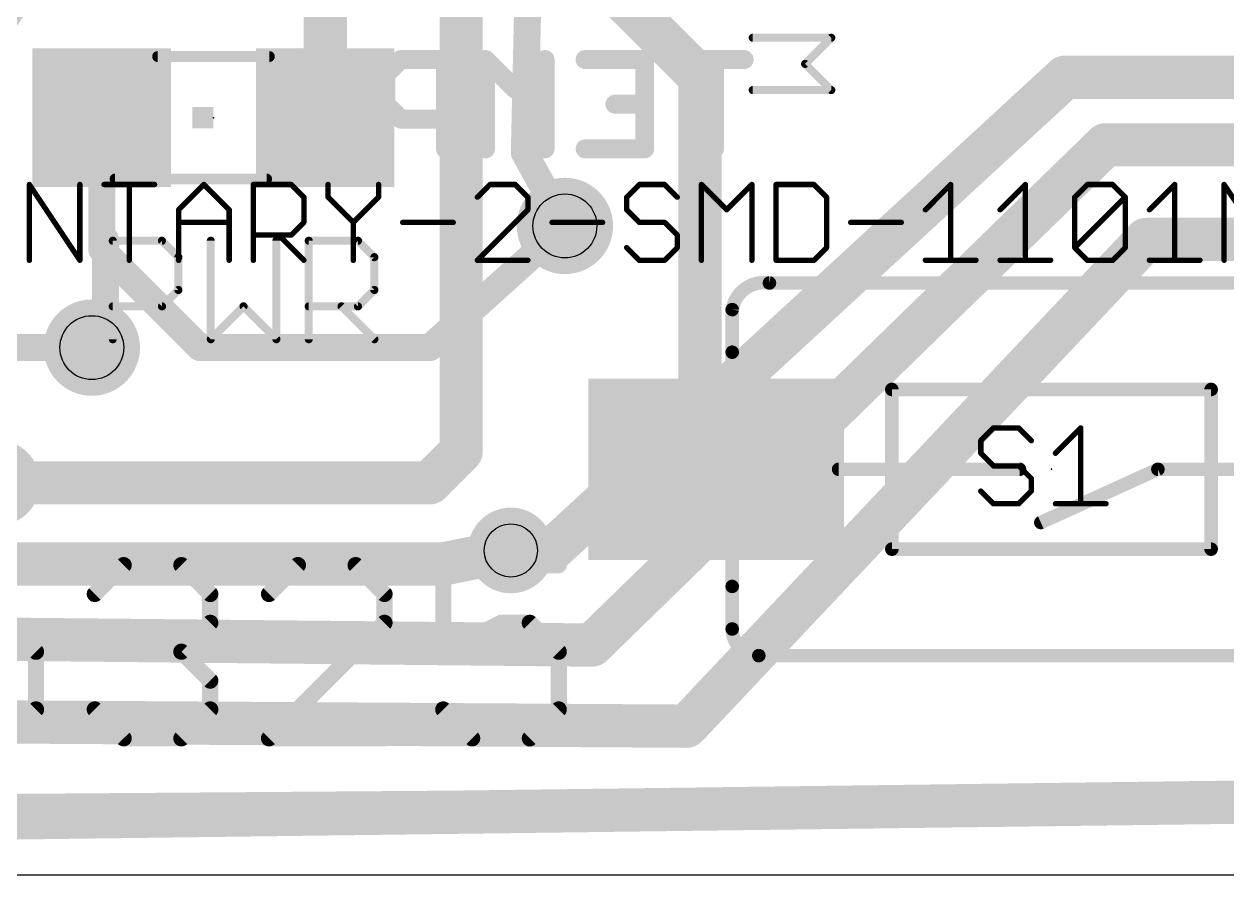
# Model space of a CAD drawing. Extents: x -7.5 to 53.1, y 33.1 to 75.6.
# Drawn here: x 19.05 to 30.35, y 33.15 to 41.14 of the extents above; entities that cross this region are included whole.
import ezdxf

# ---------------------------------------------------------------- set-up
doc = ezdxf.new("R2010")
doc.units = 0
for name, color, linetype in [('1', 22, 'CONTINUOUS'), ('16', 175, 'CONTINUOUS'), ('18', 82, 'CONTINUOUS'), ('20', 7, 'CONTINUOUS'), ('21', 251, 'CONTINUOUS'), ('23', 7, 'CONTINUOUS'), ('25', 253, 'CONTINUOUS'), ('26', 253, 'CONTINUOUS'), ('27', 253, 'CONTINUOUS'), ('28', 253, 'CONTINUOUS'), ('29', 253, 'CONTINUOUS'), ('31', 253, 'CONTINUOUS'), ('44', 253, 'CONTINUOUS'), ('51', 53, 'CONTINUOUS')]:
    doc.layers.add(name, color=color, linetype=linetype)

# ---------------------------------------------------------------- blocks, each defined once
blk = doc.blocks.new('RECT')
blk.add_solid([(-0.5, -0.5), (0.5, -0.5), (-0.5, 0.5), (0.5, 0.5)])
blk = doc.blocks.new('ROUNDV')
at = {"const_width": 0.5}
blk.add_lwpolyline([(0, -0.25, 1), (0, 0.25, 1), (0, -0.25)], format="xyb", dxfattribs=at)

msp = doc.modelspace()

# ---------------------------------------------------------------- linework, layer by layer
at = {"layer": '1'}
for points, const_width in [([(18.796, 41.209), (19.878, 42.799)], 0.4064), ([(21.878, 40.259), (21.878, 42.699)], 0.4064), ([(25.4, 40.64), (24.13, 41.91)], 0.4064), ([(25.4, 37.109), (25.4, 40.64)], 0.4064), ([(19.778, 40.259), (19.778, 39.023)], 0.254), ([(19.778, 40.259), (19.778, 39.15)], 0.254), ([(22.86, 38.1), (24.13, 39.243)], 0.254), ([(19.778, 39.15), (19.812, 39.116)], 0.254), ([(19.812, 39.116), (19.812, 38.354)], 0.254), ([(19.778, 39.023), (20.701, 38.1)], 0.254), ([(19.812, 38.354), (19.685, 38.1)], 0.254), ([(20.701, 38.1), (22.86, 38.1)], 0.254), ([(25.552, 36.957), (25.4, 37.109)], 0.4064), ([(22.987, 36.068), (23.622, 36.195)], 0.4064), ([(13.97, 36.068), (22.987, 36.068)], 0.4064), ([(36.297, 33.909), (1.778, 33.655)], 0.254)]:
    msp.add_lwpolyline(points, dxfattribs=dict(at, const_width=const_width))
for points, const_width in [([(25.5016, 40.64, 1), (25.2984, 40.64)], 0.2032), ([(25.3282, 40.5682, 1), (25.4718, 40.7118)], 0.2032), ([(19.8415, 40.259, 1), (19.7145, 40.259)], 0.127), ([(19.8415, 40.259, 1), (19.7145, 40.259)], 0.127), ([(21.7764, 40.259, 1), (21.9796, 40.259)], 0.2032), ([(24.1725, 39.1958, 1), (24.0875, 39.2902)], 0.127), ([(19.8229, 39.1949, 1), (19.7331, 39.1051)], 0.127), ([(19.8755, 39.116, 1), (19.7485, 39.116)], 0.127), ([(19.7671, 39.0711, 1), (19.8569, 39.1609)], 0.127), ([(19.7145, 39.15, 1), (19.8415, 39.15)], 0.127), ([(19.8229, 39.0679, 1), (19.7331, 38.9781)], 0.127), ([(19.7145, 39.023, 1), (19.8415, 39.023)], 0.127), ([(19.8688, 38.3256, 1), (19.7552, 38.3824)], 0.127), ([(19.7485, 38.354, 1), (19.8755, 38.354)], 0.127), ([(20.701, 38.1635, 1), (20.701, 38.0365)], 0.127), ([(20.6561, 38.0551, 1), (20.7459, 38.1449)], 0.127), ([(22.8175, 38.1472, 1), (22.9025, 38.0528)], 0.127), ([(22.86, 38.0365, 1), (22.86, 38.1635)], 0.127), ([(19.6282, 38.1284, 1), (19.7418, 38.0716)], 0.127), ([(25.4718, 37.1808, 1), (25.3282, 37.0372)], 0.2032), ([(25.2984, 37.109, 1), (25.5016, 37.109)], 0.2032), ([(25.4802, 36.8852, 1), (25.6238, 37.0288)], 0.2032), ([(23.6419, 36.0954, 1), (23.6021, 36.2946)], 0.2032), ([(22.9671, 36.1676, 1), (23.0069, 35.9684)], 0.2032), ([(22.987, 35.9664, 1), (22.987, 36.1696)], 0.2032)]:
    msp.add_lwpolyline(points, format="xyb", dxfattribs=dict(at, const_width=const_width))
at = {"layer": '16'}
for points, const_width in [([(23.155, 42.4), (23.155, 37.125)], 0.4064), ([(23.749, 39.931), (23.805, 42.4)], 0.254), ([(24.003, 36.195), (28.829, 40.64)], 0.4064), ([(28.829, 40.64), (31.242, 40.64)], 0.4064), ([(29.21, 40.005), (24.384, 35.306)], 0.4064), ([(32.004, 40.005), (29.21, 40.005)], 0.4064), ([(24.13, 39.243), (23.749, 39.931)], 0.254), ([(29.591, 39.116), (25.273, 34.544)], 0.4064), ([(32.258, 39.116), (29.591, 39.116)], 0.4064), ([(19.685, 38.1), (18.161, 38.1)], 0.254), ([(23.155, 37.125), (22.86, 36.83)], 0.4064), ([(22.86, 36.83), (18.796, 36.83)], 0.4064), ([(23.622, 36.195), (24.003, 36.195)], 0.4064), ([(24.384, 35.306), (11.684, 35.433)], 0.4064), ([(25.273, 34.544), (5.08, 34.671)], 0.4064), ([(36.576, 33.909), (2.2771, 33.4684)], 0.4064)]:
    msp.add_lwpolyline(points, dxfattribs=dict(at, const_width=const_width))
for points, const_width in [([(28.829, 40.7416, 1), (28.829, 40.5384)], 0.2032), ([(28.8978, 40.5653, 1), (28.7602, 40.7147)], 0.2032), ([(29.21, 40.1066, 1), (29.21, 39.9034)], 0.2032), ([(29.2809, 39.9322, 1), (29.1391, 40.0778)], 0.2032), ([(23.8046, 39.9618, 1), (23.6934, 39.9002)], 0.127), ([(23.6855, 39.9324, 1), (23.8125, 39.9296)], 0.127), ([(24.0744, 39.2122, 1), (24.1856, 39.2738)], 0.127), ([(29.591, 39.2176, 1), (29.591, 39.0144)], 0.2032), ([(29.6649, 39.0462, 1), (29.5171, 39.1858)], 0.2032), ([(19.685, 38.0365, 1), (19.685, 38.1635)], 0.127), ([(23.2268, 37.0532, 1), (23.0832, 37.1968)], 0.2032), ([(23.0534, 37.125, 1), (23.2566, 37.125)], 0.2032), ([(22.7882, 36.9018, 1), (22.9318, 36.7582)], 0.2032), ([(22.86, 36.7284, 1), (22.86, 36.9316)], 0.2032), ([(23.622, 36.2966, 1), (23.622, 36.0934)], 0.2032), ([(24.003, 36.0934, 1), (24.003, 36.2966)], 0.2032), ([(23.9342, 36.2697, 1), (24.0718, 36.1203)], 0.2032), ([(24.383, 35.2044, 1), (24.385, 35.4076)], 0.2032), ([(24.3131, 35.3788, 1), (24.4549, 35.2332)], 0.2032), ([(25.1991, 34.6138, 1), (25.3469, 34.4742)], 0.2032), ([(25.2724, 34.4424, 1), (25.2736, 34.6456)], 0.2032)]:
    msp.add_lwpolyline(points, format="xyb", dxfattribs=dict(at, const_width=const_width))
at = {"layer": '20'}
msp.add_line((1.9445, 33.147), (50.302, 33.147), dxfattribs=at)
at = {"layer": '21'}
for points, const_width in [([(26.052, 38.707, 0.4142), (25.702, 38.457)], 0.127), ([(26.052, 38.7388, 1), (26.052, 38.6752)], 0.0635), ([(26.0468, 38.6757, 1), (26.0572, 38.7383)], 0.0635), ([(25.6707, 38.4622, 1), (25.7333, 38.4518)], 0.0635), ([(25.7338, 38.457, 1), (25.6703, 38.457)], 0.0635), ([(25.6703, 38.057, 1), (25.7338, 38.057)], 0.0635), ([(27.202, 37.7388, 1), (27.202, 37.6752)], 0.0635), ([(27.2338, 37.707, 1), (27.1703, 37.707)], 0.0635), ([(30.2338, 37.707, 1), (30.1703, 37.707)], 0.0635), ([(30.202, 37.6752, 1), (30.202, 37.7388)], 0.0635), ([(27.202, 36.2388, 1), (27.202, 36.1752)], 0.0635), ([(27.1703, 36.207, 1), (27.2338, 36.207)], 0.0635), ([(30.1703, 36.207, 1), (30.2338, 36.207)], 0.0635), ([(30.202, 36.1752, 1), (30.202, 36.2388)], 0.0635), ([(25.7338, 35.857, 1), (25.6703, 35.857)], 0.0635), ([(25.702, 35.457, 0.4142), (25.952, 35.207)], 0.127), ([(25.7338, 35.457, 1), (25.6703, 35.457)], 0.0635), ([(25.6703, 35.457, 1), (25.7338, 35.457)], 0.0635), ([(25.952, 35.2388, 1), (25.952, 35.1752)], 0.0635), ([(25.952, 35.1752, 1), (25.952, 35.2388)], 0.0635)]:
    msp.add_lwpolyline(points, format="xyb", dxfattribs=dict(at, const_width=const_width))
at = {"layer": '21', "const_width": 0.127}
for points in [[(26.052, 38.707), (31.452, 38.707)], [(25.702, 38.457), (25.702, 38.057)], [(27.202, 37.707), (30.202, 37.707)], [(27.202, 37.707), (27.202, 36.207)], [(30.202, 37.707), (30.202, 36.207)], [(30.202, 36.207), (27.202, 36.207)], [(25.702, 35.857), (25.702, 35.457)], [(31.452, 35.207), (25.952, 35.207)]]:
    msp.add_lwpolyline(points, dxfattribs=at)
at = {"layer": '23'}
for p in [(20.828, 40.259), (28.702, 36.957)]:
    msp.add_point(p, dxfattribs=at)
at = {"layer": '25'}
for points, const_width in [([(19.8817, 38.1791), (19.8817, 39.1037)], 0.0762), ([(19.8817, 39.1037), (20.344, 39.1037)], 0.0762), ([(20.344, 39.1037), (20.4981, 38.9496)], 0.0762), ([(20.8025, 39.1037), (20.8025, 38.1791)], 0.0762), ([(21.4189, 38.1791), (21.4189, 39.1037)], 0.0762), ([(21.7233, 38.1791), (21.7233, 39.1037)], 0.0762), ([(21.7233, 39.1037), (22.1856, 39.1037)], 0.0762), ([(22.1856, 39.1037), (22.3397, 38.9496)], 0.0762), ([(20.4981, 38.9496), (20.4981, 38.6414)], 0.0762), ([(22.3397, 38.9496), (22.3397, 38.6414)], 0.0762), ([(20.4981, 38.6414), (20.344, 38.4873)], 0.0762), ([(22.3397, 38.6414), (22.1856, 38.4873)], 0.0762), ([(20.344, 38.4873), (19.8817, 38.4873)], 0.0762), ([(20.8025, 38.1791), (21.1107, 38.4873)], 0.0762), ([(21.1107, 38.4873), (21.4189, 38.1791)], 0.0762), ([(22.1856, 38.4873), (21.7233, 38.4873)], 0.0762), ([(22.0315, 38.4873), (22.3397, 38.1791)], 0.0762), ([(28.1568, 37.3452), (28.0381, 37.2266)], 0.0508), ([(28.394, 37.3452), (28.1568, 37.3452)], 0.0508), ([(28.5127, 37.2266), (28.394, 37.3452)], 0.0508), ([(28.7398, 37.1079), (28.977, 37.3452)], 0.0508), ([(28.977, 37.3452), (28.977, 36.6334)], 0.0508), ([(28.0381, 37.2266), (28.0381, 37.1079)], 0.0508), ([(28.0381, 37.1079), (28.1568, 36.9893)], 0.0508), ([(28.1568, 36.9893), (28.394, 36.9893)], 0.0508), ([(28.394, 36.9893), (28.5127, 36.8707)], 0.0508), ([(28.5127, 36.8707), (28.5127, 36.752)], 0.0508), ([(28.1568, 36.6334), (28.0381, 36.752)], 0.0508), ([(28.5127, 36.752), (28.394, 36.6334)], 0.0508), ([(28.394, 36.6334), (28.1568, 36.6334)], 0.0508), ([(28.7398, 36.6334), (29.2143, 36.6334)], 0.0508), ([(19.1605, 36.0572), (18.0758, 36.0572)], 0.1524), ([(19.713, 35.786), (19.9841, 36.0572)], 0.1524), ([(19.9841, 36.0572), (20.5265, 36.0572)], 0.1524), ([(20.5265, 36.0572), (20.7976, 35.786)], 0.1524), ([(21.6213, 36.0572), (21.3501, 35.786)], 0.1524), ([(22.1636, 36.0572), (21.6213, 36.0572)], 0.1524), ([(22.4348, 35.786), (22.1636, 36.0572)], 0.1524), ([(24.072, 36.0572), (22.9873, 36.0572)], 0.1524), ([(22.9873, 36.0572), (22.9873, 35.2437)], 0.1524), ([(20.7976, 35.786), (20.7976, 35.5149)], 0.1524), ([(22.4348, 35.5149), (22.4348, 35.786)], 0.1524), ([(18.8893, 35.5149), (19.1605, 35.2437)], 0.1524), ([(20.7976, 35.5149), (20.5265, 35.2437)], 0.1524), ([(21.3501, 34.4302), (22.4348, 35.5149)], 0.1524), ([(22.9873, 35.2437), (23.5296, 35.5149)], 0.1524), ([(23.5296, 35.5149), (23.8008, 35.5149)], 0.1524), ([(23.8008, 35.5149), (24.072, 35.2437)], 0.1524), ([(19.1605, 35.2437), (19.1605, 34.7014)], 0.1524), ([(20.5265, 35.2437), (20.2553, 35.2437)], 0.1524), ([(20.5265, 35.2437), (20.7976, 34.9725)], 0.1524), ([(24.072, 35.2437), (24.072, 34.7014)], 0.1524), ([(20.7976, 34.9725), (20.7976, 34.7014)], 0.1524), ([(19.1605, 34.7014), (18.8893, 34.4302)], 0.1524), ([(19.9841, 34.4302), (19.713, 34.7014)], 0.1524), ([(20.7976, 34.7014), (20.5265, 34.4302)], 0.1524), ([(23.2585, 34.4302), (22.9873, 34.7014)], 0.1524), ([(24.072, 34.7014), (23.8008, 34.4302)], 0.1524), ([(20.5265, 34.4302), (19.9841, 34.4302)], 0.1524), ([(22.4348, 34.4302), (21.3501, 34.4302)], 0.1524), ([(23.8008, 34.4302), (23.2585, 34.4302)], 0.1524)]:
    msp.add_lwpolyline(points, dxfattribs=dict(at, const_width=const_width))
for points, const_width in [([(19.8817, 39.1227, 1), (19.8817, 39.0846)], 0.0381), ([(19.9008, 39.1037, 1), (19.8627, 39.1037)], 0.0381), ([(20.3575, 39.1172, 1), (20.3306, 39.0902)], 0.0381), ([(20.344, 39.0846, 1), (20.344, 39.1227)], 0.0381), ([(20.8216, 39.1037, 1), (20.7835, 39.1037)], 0.0381), ([(21.438, 39.1037, 1), (21.3999, 39.1037)], 0.0381), ([(21.7424, 39.1037, 1), (21.7043, 39.1037)], 0.0381), ([(21.7233, 39.1227, 1), (21.7233, 39.0846)], 0.0381), ([(22.1991, 39.1172, 1), (22.1721, 39.0902)], 0.0381), ([(22.1856, 39.0846, 1), (22.1856, 39.1227)], 0.0381), ([(20.5172, 38.9496, 1), (20.4791, 38.9496)], 0.0381), ([(20.4847, 38.9361, 1), (20.5116, 38.9631)], 0.0381), ([(22.3588, 38.9496, 1), (22.3207, 38.9496)], 0.0381), ([(22.3262, 38.9361, 1), (22.3532, 38.9631)], 0.0381), ([(20.4791, 38.6414, 1), (20.5172, 38.6414)], 0.0381), ([(20.5116, 38.6279, 1), (20.4847, 38.6549)], 0.0381), ([(22.3207, 38.6414, 1), (22.3588, 38.6414)], 0.0381), ([(22.3532, 38.6279, 1), (22.3262, 38.6549)], 0.0381), ([(19.8817, 38.5063, 1), (19.8817, 38.4682)], 0.0381), ([(20.3306, 38.5008, 1), (20.3575, 38.4738)], 0.0381), ([(20.344, 38.4682, 1), (20.344, 38.5063)], 0.0381), ([(21.1242, 38.5008, 1), (21.0972, 38.4738)], 0.0381), ([(21.1242, 38.4738, 1), (21.0972, 38.5008)], 0.0381), ([(21.7233, 38.5063, 1), (21.7233, 38.4682)], 0.0381), ([(22.045, 38.5008, 1), (22.018, 38.4738)], 0.0381), ([(22.1721, 38.5008, 1), (22.1991, 38.4738)], 0.0381), ([(22.1856, 38.4682, 1), (22.1856, 38.5063)], 0.0381), ([(20.7891, 38.1926, 1), (20.816, 38.1656)], 0.0381), ([(21.4054, 38.1656, 1), (21.4324, 38.1926)], 0.0381), ([(22.3262, 38.1656, 1), (22.3532, 38.1926)], 0.0381), ([(19.8627, 38.1791, 1), (19.9008, 38.1791)], 0.0381), ([(20.7835, 38.1791, 1), (20.8216, 38.1791)], 0.0381), ([(21.3999, 38.1791, 1), (21.438, 38.1791)], 0.0381), ([(21.7043, 38.1791, 1), (21.7424, 38.1791)], 0.0381), ([(28.1568, 37.3579, 1), (28.1568, 37.3325)], 0.0254), ([(28.1657, 37.3362, 1), (28.1478, 37.3542)], 0.0254), ([(28.403, 37.3542, 1), (28.385, 37.3362)], 0.0254), ([(28.394, 37.3325, 1), (28.394, 37.3579)], 0.0254), ([(28.9897, 37.3452, 1), (28.9643, 37.3452)], 0.0254), ([(28.986, 37.3362, 1), (28.968, 37.3542)], 0.0254), ([(28.0508, 37.2266, 1), (28.0254, 37.2266)], 0.0254), ([(28.0291, 37.2356, 1), (28.0471, 37.2176)], 0.0254), ([(28.5037, 37.2176, 1), (28.5216, 37.2356)], 0.0254), ([(28.0471, 37.1169, 1), (28.0291, 37.099)], 0.0254), ([(28.0254, 37.1079, 1), (28.0508, 37.1079)], 0.0254), ([(28.7308, 37.1169, 1), (28.7487, 37.099)], 0.0254), ([(28.1568, 37.002, 1), (28.1568, 36.9766)], 0.0254), ([(28.1478, 36.9803, 1), (28.1657, 36.9983)], 0.0254), ([(28.403, 36.9983, 1), (28.385, 36.9803)], 0.0254), ([(28.394, 36.9766, 1), (28.394, 37.002)], 0.0254), ([(28.5254, 36.8707, 1), (28.5, 36.8707)], 0.0254), ([(28.5037, 36.8617, 1), (28.5216, 36.8796)], 0.0254), ([(28.0471, 36.761, 1), (28.0291, 36.7431)], 0.0254), ([(28.5, 36.752, 1), (28.5254, 36.752)], 0.0254), ([(28.5216, 36.7431, 1), (28.5037, 36.761)], 0.0254), ([(28.1568, 36.6461, 1), (28.1568, 36.6207)], 0.0254), ([(28.1478, 36.6244, 1), (28.1657, 36.6424)], 0.0254), ([(28.385, 36.6424, 1), (28.403, 36.6244)], 0.0254), ([(28.394, 36.6207, 1), (28.394, 36.6461)], 0.0254), ([(28.7398, 36.6461, 1), (28.7398, 36.6207)], 0.0254), ([(28.9643, 36.6334, 1), (28.9897, 36.6334)], 0.0254), ([(29.2143, 36.6207, 1), (29.2143, 36.6461)], 0.0254), ([(19.1605, 36.0191, 1), (19.1605, 36.0953)], 0.0762), ([(19.9841, 36.0953, 1), (19.9841, 36.0191)], 0.0762), ([(20.0111, 36.0302, 1), (19.9572, 36.0841)], 0.0762), ([(20.5534, 36.0841, 1), (20.4995, 36.0302)], 0.0762), ([(20.5265, 36.0191, 1), (20.5265, 36.0953)], 0.0762), ([(21.6213, 36.0953, 1), (21.6213, 36.0191)], 0.0762), ([(21.6482, 36.0302, 1), (21.5944, 36.0841)], 0.0762), ([(22.1906, 36.0841, 1), (22.1367, 36.0302)], 0.0762), ([(22.1636, 36.0191, 1), (22.1636, 36.0953)], 0.0762), ([(22.9873, 36.0953, 1), (22.9873, 36.0191)], 0.0762), ([(23.0254, 36.0572, 1), (22.9492, 36.0572)], 0.0762), ([(24.072, 36.0191, 1), (24.072, 36.0953)], 0.0762), ([(19.686, 35.813, 1), (19.7399, 35.7591)], 0.0762), ([(20.8357, 35.786, 1), (20.7595, 35.786)], 0.0762), ([(20.7707, 35.7591, 1), (20.8246, 35.813)], 0.0762), ([(21.3232, 35.813, 1), (21.3771, 35.7591)], 0.0762), ([(22.4729, 35.786, 1), (22.3967, 35.786)], 0.0762), ([(22.4079, 35.7591, 1), (22.4617, 35.813)], 0.0762), ([(20.7595, 35.5149, 1), (20.8357, 35.5149)], 0.0762), ([(20.8246, 35.4879, 1), (20.7707, 35.5418)], 0.0762), ([(22.3967, 35.5149, 1), (22.4729, 35.5149)], 0.0762), ([(22.4617, 35.4879, 1), (22.4079, 35.5418)], 0.0762), ([(23.5296, 35.553, 1), (23.5296, 35.4768)], 0.0762), ([(23.5467, 35.4808, 1), (23.5126, 35.5489)], 0.0762), ([(23.8277, 35.5418, 1), (23.7738, 35.4879)], 0.0762), ([(23.8008, 35.4768, 1), (23.8008, 35.553)], 0.0762), ([(19.1986, 35.2437, 1), (19.1224, 35.2437)], 0.0762), ([(19.1335, 35.2168, 1), (19.1874, 35.2706)], 0.0762), ([(20.2553, 35.2818, 1), (20.2553, 35.2056)], 0.0762), ([(20.5534, 35.2706, 1), (20.4995, 35.2168)], 0.0762), ([(20.4995, 35.2706, 1), (20.5534, 35.2168)], 0.0762), ([(20.5265, 35.2056, 1), (20.5265, 35.2818)], 0.0762), ([(22.9703, 35.2778, 1), (23.0043, 35.2096)], 0.0762), ([(22.9492, 35.2437, 1), (23.0254, 35.2437)], 0.0762), ([(24.1101, 35.2437, 1), (24.0339, 35.2437)], 0.0762), ([(24.045, 35.2168, 1), (24.0989, 35.2706)], 0.0762), ([(20.8357, 34.9725, 1), (20.7595, 34.9725)], 0.0762), ([(20.7707, 34.9456, 1), (20.8246, 34.9995)], 0.0762), ([(19.1224, 34.7014, 1), (19.1986, 34.7014)], 0.0762), ([(19.1874, 34.6744, 1), (19.1335, 34.7283)], 0.0762), ([(19.7399, 34.7283, 1), (19.686, 34.6744)], 0.0762), ([(20.7595, 34.7014, 1), (20.8357, 34.7014)], 0.0762), ([(20.8246, 34.6744, 1), (20.7707, 34.7283)], 0.0762), ([(23.0142, 34.7283, 1), (22.9604, 34.6744)], 0.0762), ([(24.0339, 34.7014, 1), (24.1101, 34.7014)], 0.0762), ([(24.0989, 34.6744, 1), (24.045, 34.7283)], 0.0762), ([(19.9841, 34.4683, 1), (19.9841, 34.3921)], 0.0762), ([(19.9572, 34.4033, 1), (20.0111, 34.4571)], 0.0762), ([(20.4995, 34.4571, 1), (20.5534, 34.4033)], 0.0762), ([(20.5265, 34.3921, 1), (20.5265, 34.4683)], 0.0762), ([(21.3501, 34.4683, 1), (21.3501, 34.3921)], 0.0762), ([(21.3232, 34.4571, 1), (21.3771, 34.4033)], 0.0762), ([(22.4348, 34.3921, 1), (22.4348, 34.4683)], 0.0762), ([(23.2585, 34.4683, 1), (23.2585, 34.3921)], 0.0762), ([(23.2315, 34.4033, 1), (23.2854, 34.4571)], 0.0762), ([(23.7738, 34.4571, 1), (23.8277, 34.4033)], 0.0762), ([(23.8008, 34.3921, 1), (23.8008, 34.4683)], 0.0762)]:
    msp.add_lwpolyline(points, format="xyb", dxfattribs=dict(at, const_width=const_width))
at = {"layer": '26', "const_width": 0.1778}
for points in [[(22.5887, 40.8058), (22.4488, 40.666)], [(23.0081, 40.8058), (22.5887, 40.8058)], [(23.0081, 39.9669), (23.0081, 40.8058)], [(23.664, 40.5262), (23.3844, 40.8058)], [(23.3844, 40.8058), (23.3844, 39.9669)], [(23.9436, 40.8058), (23.664, 40.5262)], [(23.9436, 39.9669), (23.9436, 40.8058)], [(24.3199, 40.8058), (24.8792, 40.8058)], [(24.8792, 40.8058), (24.8792, 39.9669)], [(25.8147, 40.8058), (25.2554, 40.8058)], [(25.535, 39.9669), (25.535, 40.8058)], [(22.4488, 40.666), (22.4488, 40.3864)], [(22.4488, 40.3864), (22.5887, 40.2465)], [(24.8792, 40.3864), (24.5995, 40.3864)], [(22.5887, 40.2465), (23.0081, 40.2465)], [(24.8792, 39.9669), (24.3199, 39.9669)]]:
    msp.add_lwpolyline(points, dxfattribs=at)
at = {"layer": '26', "const_width": 0.0889}
for points in [[(22.5887, 40.8503, 1), (22.5887, 40.7614)], [(22.6201, 40.7744, 1), (22.5572, 40.8372)], [(23.0526, 40.8058, 1), (22.9637, 40.8058)], [(23.0081, 40.7614, 1), (23.0081, 40.8503)], [(23.4288, 40.8058, 1), (23.3399, 40.8058)], [(23.4158, 40.8372, 1), (23.3529, 40.7744)], [(23.9881, 40.8058, 1), (23.8992, 40.8058)], [(23.9751, 40.7744, 1), (23.9122, 40.8372)], [(24.3199, 40.8503, 1), (24.3199, 40.7614)], [(24.9236, 40.8058, 1), (24.8347, 40.8058)], [(24.8792, 40.7614, 1), (24.8792, 40.8503)], [(25.2554, 40.8503, 1), (25.2554, 40.7614)], [(25.5795, 40.8058, 1), (25.4906, 40.8058)], [(25.8147, 40.7614, 1), (25.8147, 40.8503)], [(22.4933, 40.666, 1), (22.4044, 40.666)], [(22.4174, 40.6974, 1), (22.4803, 40.6346)], [(23.6326, 40.5576, 1), (23.6954, 40.4947)], [(23.6326, 40.4947, 1), (23.6954, 40.5576)], [(22.4803, 40.4178, 1), (22.4174, 40.3549)], [(24.5995, 40.4308, 1), (24.5995, 40.3419)], [(24.8792, 40.3419, 1), (24.8792, 40.4308)], [(22.4044, 40.3864, 1), (22.4933, 40.3864)], [(22.5887, 40.291, 1), (22.5887, 40.2021)], [(22.5572, 40.2151, 1), (22.6201, 40.278)], [(23.0081, 40.2021, 1), (23.0081, 40.291)], [(22.9637, 39.9669, 1), (23.0526, 39.9669)], [(23.3399, 39.9669, 1), (23.4288, 39.9669)], [(23.8992, 39.9669, 1), (23.9881, 39.9669)], [(24.3199, 40.0114, 1), (24.3199, 39.9225)], [(24.8347, 39.9669, 1), (24.9236, 39.9669)], [(24.8792, 39.9225, 1), (24.8792, 40.0114)], [(25.4906, 39.9669, 1), (25.5795, 39.9669)]]:
    msp.add_lwpolyline(points, format="xyb", dxfattribs=at)
at = {"layer": '27', "const_width": 0.0508}
for points in [[(19.0979, 38.9204), (19.0979, 39.6322)], [(19.0979, 39.6322), (19.5724, 38.9204)], [(19.5724, 38.9204), (19.5724, 39.6322)], [(19.7995, 39.6322), (20.274, 39.6322)], [(20.0368, 38.9204), (20.0368, 39.6322)], [(20.5011, 39.3949), (20.7384, 39.6322)], [(20.7384, 39.6322), (20.9757, 39.3949)], [(21.2028, 38.9204), (21.2028, 39.6322)], [(21.2028, 39.6322), (21.5587, 39.6322)], [(21.5587, 39.6322), (21.6773, 39.5136)], [(21.9044, 39.6322), (21.9044, 39.5136)], [(22.379, 39.5136), (22.379, 39.6322)], [(23.4263, 39.6322), (23.3077, 39.5136)], [(23.6636, 39.6322), (23.4263, 39.6322)], [(23.7822, 39.5136), (23.6636, 39.6322)], [(24.8296, 39.6322), (24.711, 39.5136)], [(25.0669, 39.6322), (24.8296, 39.6322)], [(25.1855, 39.5136), (25.0669, 39.6322)], [(25.4126, 38.9204), (25.4126, 39.6322)], [(25.4126, 39.6322), (25.6499, 39.3949)], [(25.6499, 39.3949), (25.8871, 39.6322)], [(25.8871, 39.6322), (25.8871, 38.9204)], [(26.1142, 39.6322), (26.1142, 38.9204)], [(26.4701, 39.6322), (26.1142, 39.6322)], [(26.5888, 39.5136), (26.4701, 39.6322)], [(27.5175, 39.3949), (27.7548, 39.6322)], [(27.7548, 39.6322), (27.7548, 38.9204)], [(28.2192, 39.3949), (28.4564, 39.6322)], [(28.4564, 39.6322), (28.4564, 38.9204)], [(28.9208, 39.5136), (29.0394, 39.6322)], [(29.0394, 39.6322), (29.2767, 39.6322)], [(29.2767, 39.6322), (29.3953, 39.5136)], [(29.6224, 39.3949), (29.8597, 39.6322)], [(29.8597, 39.6322), (29.8597, 38.9204)], [(30.3241, 38.9204), (30.3241, 39.6322)], [(30.3241, 39.6322), (30.7986, 38.9204)], [(21.6773, 39.5136), (21.6773, 39.2763)], [(21.9044, 39.5136), (22.1417, 39.2763)], [(22.1417, 39.2763), (22.379, 39.5136)], [(23.7822, 39.3949), (23.7822, 39.5136)], [(24.711, 39.5136), (24.711, 39.3949)], [(26.5888, 39.039), (26.5888, 39.5136)], [(28.9208, 39.039), (28.9208, 39.5136)], [(28.9208, 39.039), (29.3953, 39.5136)], [(29.3953, 39.5136), (29.3953, 39.039)], [(20.5011, 38.9204), (20.5011, 39.3949)], [(20.9757, 39.3949), (20.9757, 38.9204)], [(23.3077, 38.9204), (23.7822, 39.3949)], [(24.711, 39.3949), (24.8296, 39.2763)], [(20.5011, 39.2763), (20.9757, 39.2763)], [(21.6773, 39.2763), (21.5587, 39.1577)], [(22.1417, 39.2763), (22.1417, 38.9204)], [(22.6061, 39.2763), (23.0806, 39.2763)], [(24.0093, 39.2763), (24.4839, 39.2763)], [(24.8296, 39.2763), (25.0669, 39.2763)], [(25.0669, 39.2763), (25.1855, 39.1577)], [(26.8159, 39.2763), (27.2904, 39.2763)], [(21.5587, 39.1577), (21.2028, 39.1577)], [(21.44, 39.1577), (21.6773, 38.9204)], [(25.1855, 39.1577), (25.1855, 39.039)], [(24.8296, 38.9204), (24.711, 39.039)], [(25.1855, 39.039), (25.0669, 38.9204)], [(26.4701, 38.9204), (26.5888, 39.039)], [(29.0394, 38.9204), (28.9208, 39.039)], [(29.3953, 39.039), (29.2767, 38.9204)], [(23.7822, 38.9204), (23.3077, 38.9204)], [(25.0669, 38.9204), (24.8296, 38.9204)], [(26.1142, 38.9204), (26.4701, 38.9204)], [(27.5175, 38.9204), (27.9921, 38.9204)], [(28.2192, 38.9204), (28.6937, 38.9204)], [(29.2767, 38.9204), (29.0394, 38.9204)], [(29.6224, 38.9204), (30.097, 38.9204)]]:
    msp.add_lwpolyline(points, dxfattribs=at)
at = {"layer": '27', "const_width": 0.0254}
for points in [[(19.1106, 39.6322, 1), (19.0852, 39.6322)], [(19.1084, 39.6393, 1), (19.0873, 39.6252)], [(19.5851, 39.6322, 1), (19.5597, 39.6322)], [(19.7995, 39.6449, 1), (19.7995, 39.6195)], [(20.0495, 39.6322, 1), (20.0241, 39.6322)], [(20.274, 39.6195, 1), (20.274, 39.6449)], [(20.7474, 39.6412, 1), (20.7294, 39.6232)], [(20.7474, 39.6232, 1), (20.7294, 39.6412)], [(21.2155, 39.6322, 1), (21.1901, 39.6322)], [(21.2028, 39.6449, 1), (21.2028, 39.6195)], [(21.5677, 39.6412, 1), (21.5497, 39.6232)], [(21.5587, 39.6195, 1), (21.5587, 39.6449)], [(21.9171, 39.6322, 1), (21.8917, 39.6322)], [(22.3917, 39.6322, 1), (22.3663, 39.6322)], [(23.4263, 39.6449, 1), (23.4263, 39.6195)], [(23.4353, 39.6232, 1), (23.4173, 39.6412)], [(23.6726, 39.6412, 1), (23.6546, 39.6232)], [(23.6636, 39.6195, 1), (23.6636, 39.6449)], [(24.8296, 39.6449, 1), (24.8296, 39.6195)], [(24.8386, 39.6232, 1), (24.8206, 39.6412)], [(25.0758, 39.6412, 1), (25.0579, 39.6232)], [(25.0669, 39.6195, 1), (25.0669, 39.6449)], [(25.4253, 39.6322, 1), (25.3999, 39.6322)], [(25.4216, 39.6412, 1), (25.4036, 39.6232)], [(25.8998, 39.6322, 1), (25.8744, 39.6322)], [(25.8961, 39.6232, 1), (25.8782, 39.6412)], [(26.1269, 39.6322, 1), (26.1015, 39.6322)], [(26.1142, 39.6449, 1), (26.1142, 39.6195)], [(26.4791, 39.6412, 1), (26.4612, 39.6232)], [(26.4701, 39.6195, 1), (26.4701, 39.6449)], [(27.7675, 39.6322, 1), (27.7421, 39.6322)], [(27.7638, 39.6232, 1), (27.7458, 39.6412)], [(28.4691, 39.6322, 1), (28.4437, 39.6322)], [(28.4654, 39.6232, 1), (28.4474, 39.6412)], [(29.0394, 39.6449, 1), (29.0394, 39.6195)], [(29.0484, 39.6232, 1), (29.0304, 39.6412)], [(29.2857, 39.6412, 1), (29.2677, 39.6232)], [(29.2767, 39.6195, 1), (29.2767, 39.6449)], [(29.8724, 39.6322, 1), (29.847, 39.6322)], [(29.8687, 39.6232, 1), (29.8507, 39.6412)], [(30.3368, 39.6322, 1), (30.3114, 39.6322)], [(30.3346, 39.6393, 1), (30.3135, 39.6252)], [(21.69, 39.5136, 1), (21.6646, 39.5136)], [(21.6683, 39.5046, 1), (21.6863, 39.5226)], [(21.9134, 39.5226, 1), (21.8954, 39.5046)], [(21.8917, 39.5136, 1), (21.9171, 39.5136)], [(22.3663, 39.5136, 1), (22.3917, 39.5136)], [(22.3879, 39.5046, 1), (22.37, 39.5226)], [(23.2987, 39.5226, 1), (23.3167, 39.5046)], [(23.7949, 39.5136, 1), (23.7695, 39.5136)], [(23.7732, 39.5046, 1), (23.7912, 39.5226)], [(24.7237, 39.5136, 1), (24.6983, 39.5136)], [(24.702, 39.5226, 1), (24.7199, 39.5046)], [(25.1765, 39.5046, 1), (25.1945, 39.5226)], [(26.6015, 39.5136, 1), (26.5761, 39.5136)], [(26.5798, 39.5046, 1), (26.5978, 39.5226)], [(28.9335, 39.5136, 1), (28.9081, 39.5136)], [(28.9118, 39.5226, 1), (28.9298, 39.5046)], [(29.408, 39.5136, 1), (29.3826, 39.5136)], [(29.4043, 39.5046, 1), (29.3863, 39.5226)], [(29.3863, 39.5046, 1), (29.4043, 39.5226)], [(20.5138, 39.3949, 1), (20.4884, 39.3949)], [(20.4922, 39.4039, 1), (20.5101, 39.386)], [(20.9884, 39.3949, 1), (20.963, 39.3949)], [(20.9667, 39.386, 1), (20.9847, 39.4039)], [(23.7695, 39.3949, 1), (23.7949, 39.3949)], [(23.7912, 39.386, 1), (23.7732, 39.4039)], [(24.7199, 39.4039, 1), (24.702, 39.386)], [(24.6983, 39.3949, 1), (24.7237, 39.3949)], [(25.6409, 39.4039, 1), (25.6589, 39.386)], [(25.6409, 39.386, 1), (25.6589, 39.4039)], [(27.5085, 39.4039, 1), (27.5265, 39.386)], [(28.2102, 39.4039, 1), (28.2281, 39.386)], [(29.6134, 39.4039, 1), (29.6314, 39.386)], [(20.5011, 39.289, 1), (20.5011, 39.2636)], [(20.9757, 39.2636, 1), (20.9757, 39.289)], [(21.6646, 39.2763, 1), (21.69, 39.2763)], [(21.6863, 39.2673, 1), (21.6683, 39.2853)], [(22.1544, 39.2763, 1), (22.129, 39.2763)], [(22.1327, 39.2853, 1), (22.1507, 39.2673)], [(22.1327, 39.2673, 1), (22.1507, 39.2853)], [(22.6061, 39.289, 1), (22.6061, 39.2636)], [(23.0806, 39.2636, 1), (23.0806, 39.289)], [(24.0093, 39.289, 1), (24.0093, 39.2636)], [(24.4839, 39.2636, 1), (24.4839, 39.289)], [(24.8296, 39.289, 1), (24.8296, 39.2636)], [(24.8206, 39.2673, 1), (24.8386, 39.2853)], [(25.0758, 39.2853, 1), (25.0579, 39.2673)], [(25.0669, 39.2636, 1), (25.0669, 39.289)], [(26.8159, 39.289, 1), (26.8159, 39.2636)], [(27.2904, 39.2636, 1), (27.2904, 39.289)], [(21.2028, 39.1704, 1), (21.2028, 39.145)], [(21.449, 39.1666, 1), (21.4311, 39.1487)], [(21.5497, 39.1666, 1), (21.5677, 39.1487)], [(21.5587, 39.145, 1), (21.5587, 39.1704)], [(25.1982, 39.1577, 1), (25.1728, 39.1577)], [(25.1765, 39.1487, 1), (25.1945, 39.1666)], [(24.7199, 39.048, 1), (24.702, 39.0301)], [(25.1728, 39.039, 1), (25.1982, 39.039)], [(25.1945, 39.0301, 1), (25.1765, 39.048)], [(26.5761, 39.039, 1), (26.6015, 39.039)], [(26.5978, 39.0301, 1), (26.5798, 39.048)], [(28.9298, 39.048, 1), (28.9118, 39.0301)], [(28.9118, 39.048, 1), (28.9298, 39.0301)], [(28.9081, 39.039, 1), (28.9335, 39.039)], [(29.3826, 39.039, 1), (29.408, 39.039)], [(29.4043, 39.0301, 1), (29.3863, 39.048)], [(19.0852, 38.9204, 1), (19.1106, 38.9204)], [(19.5597, 38.9204, 1), (19.5851, 38.9204)], [(19.5618, 38.9134, 1), (19.583, 38.9274)], [(20.0241, 38.9204, 1), (20.0495, 38.9204)], [(20.4884, 38.9204, 1), (20.5138, 38.9204)], [(20.963, 38.9204, 1), (20.9884, 38.9204)], [(21.1901, 38.9204, 1), (21.2155, 38.9204)], [(21.6683, 38.9114, 1), (21.6863, 38.9294)], [(22.129, 38.9204, 1), (22.1544, 38.9204)], [(23.3077, 38.9331, 1), (23.3077, 38.9077)], [(23.2987, 38.9294, 1), (23.3167, 38.9114)], [(23.7822, 38.9077, 1), (23.7822, 38.9331)], [(24.8296, 38.9331, 1), (24.8296, 38.9077)], [(24.8206, 38.9114, 1), (24.8386, 38.9294)], [(25.0579, 38.9294, 1), (25.0758, 38.9114)], [(25.0669, 38.9077, 1), (25.0669, 38.9331)], [(25.3999, 38.9204, 1), (25.4253, 38.9204)], [(25.8744, 38.9204, 1), (25.8998, 38.9204)], [(26.1142, 38.9331, 1), (26.1142, 38.9077)], [(26.1015, 38.9204, 1), (26.1269, 38.9204)], [(26.4612, 38.9294, 1), (26.4791, 38.9114)], [(26.4701, 38.9077, 1), (26.4701, 38.9331)], [(27.5175, 38.9331, 1), (27.5175, 38.9077)], [(27.7421, 38.9204, 1), (27.7675, 38.9204)], [(27.9921, 38.9077, 1), (27.9921, 38.9331)], [(28.2192, 38.9331, 1), (28.2192, 38.9077)], [(28.4437, 38.9204, 1), (28.4691, 38.9204)], [(28.6937, 38.9077, 1), (28.6937, 38.9331)], [(29.0394, 38.9331, 1), (29.0394, 38.9077)], [(29.0304, 38.9114, 1), (29.0484, 38.9294)], [(29.2677, 38.9294, 1), (29.2857, 38.9114)], [(29.2767, 38.9077, 1), (29.2767, 38.9331)], [(29.6224, 38.9331, 1), (29.6224, 38.9077)], [(29.847, 38.9204, 1), (29.8724, 38.9204)], [(30.097, 38.9077, 1), (30.097, 38.9331)], [(30.3114, 38.9204, 1), (30.3368, 38.9204)]]:
    msp.add_lwpolyline(points, format="xyb", dxfattribs=at)
at = {"layer": '28', "const_width": 0.0762}
for points in [[(26.6325, 41.0107), (25.8953, 41.0107)], [(26.3868, 40.7649), (26.6325, 41.0107)], [(26.6325, 40.5192), (26.3868, 40.7649)], [(25.8953, 40.5192), (26.6325, 40.5192)]]:
    msp.add_lwpolyline(points, dxfattribs=at)
at = {"layer": '28', "const_width": 0.0381}
for points in [[(25.8953, 41.0297, 1), (25.8953, 40.9916)], [(26.646, 40.9972, 1), (26.6191, 41.0241)], [(26.6325, 40.9916, 1), (26.6325, 41.0297)], [(26.4003, 40.7784, 1), (26.3733, 40.7515)], [(26.3733, 40.7784, 1), (26.4003, 40.7515)], [(25.8953, 40.5382, 1), (25.8953, 40.5001)], [(26.6191, 40.5057, 1), (26.646, 40.5327)], [(26.6325, 40.5001, 1), (26.6325, 40.5382)]]:
    msp.add_lwpolyline(points, format="xyb", dxfattribs=at)
at = {"layer": '44'}
for centre, radius in [((24.13, 39.243), 0.3), ((19.685, 38.1), 0.3), ((23.622, 36.195), 0.25)]:
    msp.add_circle(centre, radius, dxfattribs=at)
at = {"layer": '51'}
for points, const_width in [([(20.303, 40.834), (21.353, 40.834)], 0.1016), ([(21.328, 39.684), (19.903, 39.684)], 0.1016), ([(25.702, 35.857), (25.702, 38.057)], 0.127), ([(28.402, 36.957), (26.702, 36.957)], 0.127), ([(29.702, 36.957), (28.602, 36.457)], 0.127), ([(30.702, 36.957), (29.702, 36.957)], 0.127)]:
    msp.add_lwpolyline(points, dxfattribs=dict(at, const_width=const_width))
for points, const_width in [([(20.303, 40.8594, 1), (20.303, 40.8086)], 0.0508), ([(21.353, 40.8086, 1), (21.353, 40.8594)], 0.0508), ([(19.828, 39.909, 1), (19.828, 40.609)], 0.1016), ([(21.828, 40.609, 1), (21.828, 39.909)], 0.1016), ([(19.978, 39.706, 1), (19.978, 39.912, 1), (19.978, 39.706)], 0.1016), ([(19.903, 39.7094, 1), (19.903, 39.6586)], 0.0508), ([(21.328, 39.6586, 1), (21.328, 39.7094)], 0.0508), ([(25.7338, 38.057, 1), (25.6703, 38.057)], 0.0635), ([(26.702, 36.9888, 1), (26.702, 36.9252)], 0.0635), ([(28.402, 36.9252, 1), (28.402, 36.9888)], 0.0635), ([(29.702, 36.9888, 1), (29.702, 36.9252)], 0.0635), ([(29.7151, 36.9281, 1), (29.6889, 36.9859)], 0.0635), ([(28.5889, 36.4859, 1), (28.6151, 36.4281)], 0.0635), ([(25.6703, 35.857, 1), (25.7338, 35.857)], 0.0635)]:
    msp.add_lwpolyline(points, format="xyb", dxfattribs=dict(at, const_width=const_width))

# ---------------------------------------------------------------- block references
at = {"layer": '1', "xscale": 1.2, "yscale": 1.2, "rotation": 90}
for p in [(19.778, 40.259), (21.878, 40.259)]:
    msp.add_blockref('RECT', p, dxfattribs=at)
at = {"layer": '1', "xscale": 2.3, "yscale": 1.6}
msp.add_blockref('RECT', (25.552, 36.957), dxfattribs=at)
at = {"layer": '18'}
for p, xscale, yscale in [((24.13, 39.243), 0.9048, 0.9048), ((24.13, 39.243), 0.9048, 0.9048), ((19.685, 38.1), 0.9048, 0.9048), ((19.685, 38.1), 0.9048, 0.9048), ((18.796, 36.83), 0.8048, 0.8048), ((18.796, 36.83), 0.8048, 0.8048), ((23.622, 36.195), 0.8048, 0.8048), ((23.622, 36.195), 0.8048, 0.8048)]:
    msp.add_blockref('ROUNDV', p, dxfattribs=dict(at, xscale=xscale, yscale=yscale))
at = {"layer": '21', "xscale": 0.2, "yscale": 0.2, "rotation": 90}
msp.add_blockref('RECT', (20.728, 40.259), dxfattribs=at)
at = {"layer": '29', "xscale": 1.3016, "yscale": 1.3016, "rotation": 90}
for p in [(19.778, 40.259), (21.878, 40.259)]:
    msp.add_blockref('RECT', p, dxfattribs=at)
at = {"layer": '29', "xscale": 2.4016, "yscale": 1.7016}
msp.add_blockref('RECT', (25.552, 36.957), dxfattribs=at)
at = {"layer": '31', "xscale": 1.2, "yscale": 1.2, "rotation": 90}
for p in [(19.778, 40.259), (21.878, 40.259)]:
    msp.add_blockref('RECT', p, dxfattribs=at)
at = {"layer": '31', "xscale": 2.3, "yscale": 1.6}
msp.add_blockref('RECT', (25.552, 36.957), dxfattribs=at)
at = {"layer": '51', "rotation": 90}
for p, xscale, yscale in [((20.078, 40.7215), 0.325, 0.5), ((21.578, 40.7215), 0.325, 0.5), ((20.203, 40.509), 0.15, 0.25), ((21.453, 40.509), 0.15, 0.25), ((20.2405, 40.259), 0.4, 0.175), ((21.4155, 40.259), 0.4, 0.175), ((20.203, 40.009), 0.15, 0.25), ((21.453, 40.009), 0.15, 0.25), ((20.178, 39.809), 0.3, 0.3), ((21.578, 39.7965), 0.325, 0.5), ((19.8655, 39.7465), 0.225, 0.075)]:
    msp.add_blockref('RECT', p, dxfattribs=dict(at, xscale=xscale, yscale=yscale))

doc.saveas('drawing.dxf')
